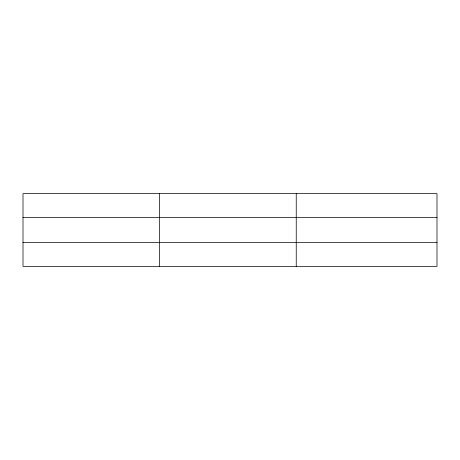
<?xml version="1.0" encoding="UTF-8"?>
<svg xmlns="http://www.w3.org/2000/svg" width="460" height="460" viewBox="0 0 460 460"><rect width="100%" height="100%" fill="white"/><g stroke="black" fill="none" stroke-linecap="round" stroke-linejoin="round"><path stroke-width="0.69" d="M159.62 193.654L159.62 266.346M296.24 193.654L296.24 266.346M437 242.357L437 266.346L23 266.346L23 193.654L437 193.654L437 242.357L23 242.357M23 217.643L437 217.643"/></g></svg>
